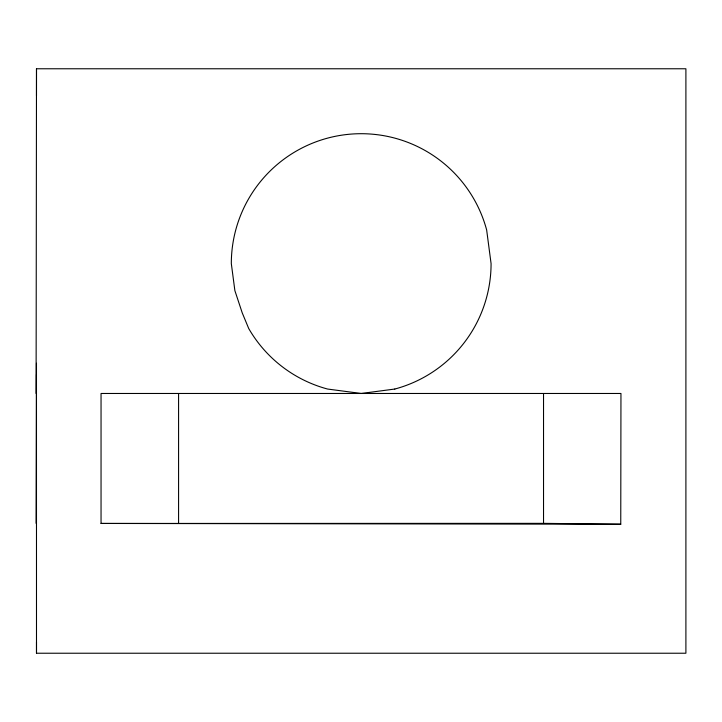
<?xml version="1.0" encoding="UTF-8"?>
<svg xmlns="http://www.w3.org/2000/svg" width="722" height="722" viewBox="0 0 722 722"><rect width="100%" height="100%" fill="white"/><g stroke="black" fill="none" stroke-linecap="round" stroke-linejoin="round"><path stroke-width="1.08" d="M36.1 393.472L36.497 68.77L685.9 68.77L685.9 653.229L36.497 653.229L36.47 363.238M101.044 523.45L101.044 393.472L620.956 393.472L620.758 524.235L101.044 523.45L543.531 523.351L620.758 524.235M178.578 523.351L178.578 393.472M543.531 523.351L543.531 393.472M36.1 523.351L36.461 374.528M36.497 68.77L36.497 95.836M36.497 641.993L36.497 653.229M394.817 389.041L361.199 393.472L327.58 389.041A129.879 129.879 0 0 1 248.72 328.528L242.231 312.87L234.876 290.632L231.32 263.593A129.879 129.879 0 0 1 486.655 229.975L491.077 263.593A129.879 129.879 0 0 1 394.817 389.041"/></g></svg>
